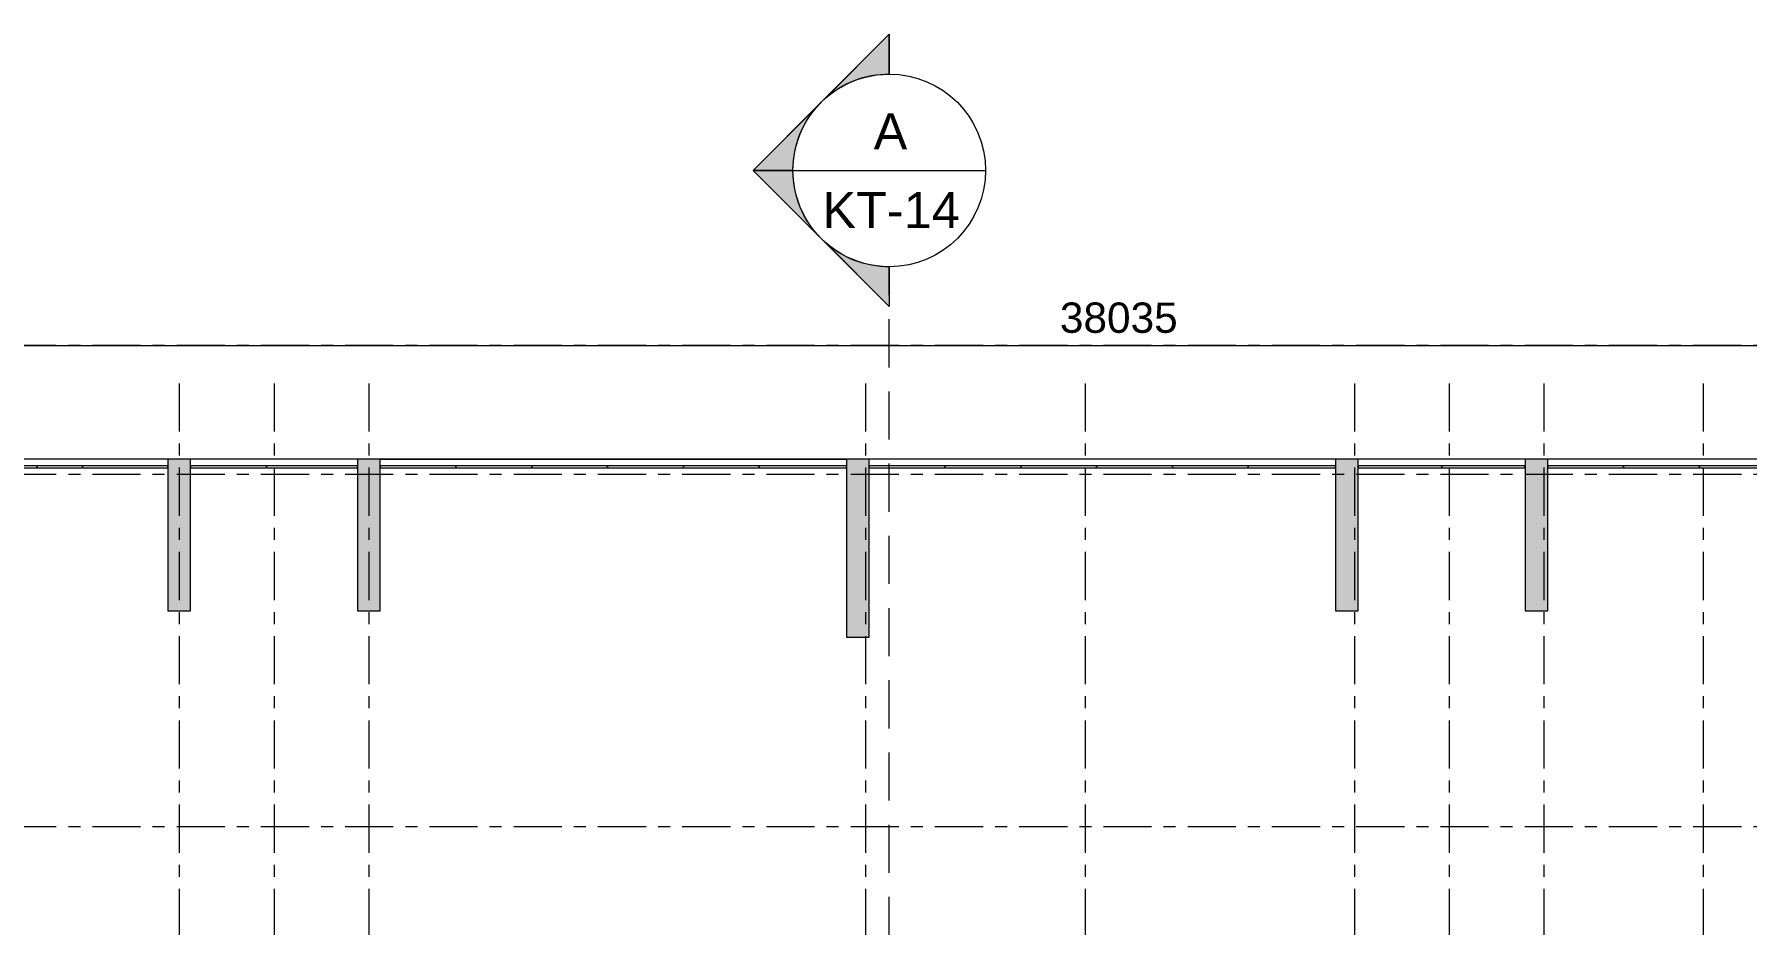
# Model space of a CAD drawing. Header units: millimetres. Extents: x -20201 to 105152, y -11216 to 48206.
# Drawn here: x 6038 to 28626, y 36458 to 48206 of the extents above; entities that cross this region are included whole.
import ezdxf

# ---------------------------------------------------------------- set-up
doc = ezdxf.new("R2010")
doc.units = ezdxf.units.MM
doc.linetypes.add('Grid Line', pattern=[22.225, 12.7, -3.175, 3.175, -3.175])
doc.linetypes.add('HIDDEN2', pattern=[4.7625, 3.175, -1.5875])
for name, color, linetype, lineweight in [('DIM', 1, 'Continuous', 5), ('G-ANNO-SYMB', 111, 'Continuous', 5), ('KI-HIEU-1', 151, 'Continuous', 9), ('KINH', 152, 'Continuous', 5), ('NET CAT', 3, 'Continuous', 5), ('NET CATConcrete', 3, 'Continuous', 5), ('NET-THAY', 2, 'Continuous', 9), ('TRUC', 225, 'Continuous', 5)]:
    doc.layers.add(name, color=color, linetype=linetype, lineweight=lineweight)
doc.styles.add('Arial', font='arial_1.ttf', dxfattribs={"height": 476.25})
doc.styles.add('TA1', font='arial_1.ttf')
doc.dimstyles.new('D_200_KTx2', dxfattribs={"dimtxt": 400, "dimasz": 300, "dimexe": 300, "dimexo": 300, "dimgap": 160, "dimtad": 1, "dimdec": 0, "dimzin": 9, "dimtxsty": 'TA1', "dimblk": 'ARCHTICK', "dimcen": 1, "dimdle": 300, "dimclrd": 256, "dimclre": 256, "dimclrt": 7, "dimadec": 0, "dimazin": 0, "dimtfac": 1, "dimtdec": 0, "dimtix": 1, "dimtmove": 1, "dimatfit": 3, "dimldrblk": 'ARCHTICK', "dimfxl": 0, "dimtolj": 1, "dimtzin": 0, "dimlwd": -1, "dimlwe": -1, "dimarcsym": 0})

# ---------------------------------------------------------------- blocks, each defined once
blk = doc.blocks.new('ALC1807-ASCENT PLAZA-KET CAU 1_rvt-1-MẶT BẰNG TẦNG 1')
at = {"layer": 'NET CAT'}
for points in [[(8101, 40600), (8101, 42600), (7801, 42600), (7801, 40600)], [(10601, 40600), (10601, 42600), (10301, 42600), (10301, 40600)], [(17051, 40250), (17051, 42600), (16751, 42600), (16751, 40250)], [(23501, 40600), (23501, 42600), (23201, 42600), (23201, 40600)], [(26001, 40600), (26001, 42600), (25701, 42600), (25701, 40600)]]:
    blk.add_hatch(color=7, dxfattribs=at).paths.add_polyline_path(points, flags=0)
at = {"layer": 'NET CAT', "color": 90, "lineweight": 13}
for p, q in [((8101, 42600), (7801, 42600)), ((7801, 42600), (7801, 40600)), ((8101, 40600), (8101, 42600)), ((10601, 42600), (10301, 42600)), ((10301, 42600), (10301, 40600)), ((10601, 40600), (10601, 42600)), ((17051, 42600), (16751, 42600)), ((16751, 42600), (16751, 40250)), ((17051, 40250), (17051, 42600)), ((23501, 42600), (23201, 42600)), ((23201, 42600), (23201, 40600)), ((23501, 40600), (23501, 42600)), ((25701, 42600), (25701, 40600)), ((26001, 42600), (25701, 42600)), ((26001, 40600), (26001, 42600)), ((7801, 40600), (8101, 40600)), ((10301, 40600), (10601, 40600)), ((23201, 40600), (23501, 40600)), ((25701, 40600), (26001, 40600)), ((16751, 40250), (17051, 40250))]:
    blk.add_line(p, q, dxfattribs=at)
blk = doc.blocks.new('System Panel - Glazed-394770-MẶT BẰNG TẦNG 2')
at = {"layer": 'KINH', "lineweight": 9}
for p, q in [((500, 13), (-500, 13)), ((-500, 13), (-500, -13)), ((500, -13), (500, 13)), ((-500, -13), (500, -13))]:
    blk.add_line(p, q, dxfattribs=at)
blk = doc.blocks.new('_ARCHTICK')
at = {"color": 0, "linetype": 'ByBlock', "const_width": 0.15}
blk.add_lwpolyline([(-0.5, -0.5), (0.5, 0.5)], dxfattribs=at)
blk = doc.blocks.new('*D124')
at = {"layer": 'Defpoints', "color": 0, "transparency": 16777216}
for p in [(39360, 44100), (1326, 42600), (39360, 42600)]:
    blk.add_point(p, dxfattribs=at)
at = {"layer": 'DIM', "transparency": 16777216}
for p, q in [((1326, 42900), (1326, 44400)), ((39360, 42900), (39360, 44400)), ((1026, 44100), (39660, 44100))]:
    blk.add_line(p, q, dxfattribs=at)
at = {"layer": 'DIM', "transparency": 16777216, "xscale": 300, "yscale": 300, "zscale": 300, "rotation": 180}
blk.add_blockref('_ARCHTICK', (1326, 44100), dxfattribs=at)
at = {"layer": 'DIM', "transparency": 16777216, "xscale": 300, "yscale": 300, "zscale": 300}
blk.add_blockref('_ARCHTICK', (39360, 44100), dxfattribs=at)
at = {"layer": 'DIM', "color": 7, "transparency": 16777216, "insert": (20343, 44464), "char_height": 400, "attachment_point": 5, "style": 'TA1'}
blk.add_mtext('\\A1;38035', dxfattribs=at)
blk = doc.blocks.new('Section - Section Head - Filled-317961-MẶT BẰNG TẦNG 1')
at = {"layer": 'G-ANNO-SYMB'}
h = blk.add_hatch(color=256, dxfattribs=at)
edge = h.paths.add_edge_path(flags=0)
edge.add_line((-10.84, 4.49), (-6.35, 8.98))
edge.add_line((-6.35, 8.98), (-6.35, 6.35))
edge.add_arc((-6.35, 0), 6.35, 90, 135)
h = blk.add_hatch(color=256, dxfattribs=at)
edge = h.paths.add_edge_path(flags=0)
edge.add_arc((-6.35, 0), 6.35, 45, 90)
edge.add_line((-6.35, 6.35), (-6.35, 8.98))
edge.add_line((-6.35, 8.98), (-1.86, 4.49))
h = blk.add_hatch(color=256, dxfattribs=at)
edge = h.paths.add_edge_path(flags=0)
edge.add_arc((-6.35, 0), 6.36, 137.9216, 180)
edge.add_line((-12.71, 0), (-15.33, 0))
edge.add_line((-15.33, 0), (-11.07, 4.26))
h = blk.add_hatch(color=256, dxfattribs=at)
edge = h.paths.add_edge_path(flags=0)
edge.add_line((-1.63, 4.26), (2.63, 0))
edge.add_line((2.63, 0), (0.01, 0))
edge.add_arc((-6.35, 0), 6.36, 0, 42.0784)
for p, q in [((-6.35, 8.98), (-15.33, 0)), ((-6.35, 8.98), (-10.84, 4.49)), ((-6.35, 8.98), (2.63, 0)), ((-6.35, 6.35), (-6.35, 8.98)), ((-1.86, 4.49), (-6.35, 8.98)), ((-6.35, 8.98), (-6.35, 6.35)), ((-11.07, 4.26), (-15.33, 0)), ((2.63, 0), (-1.63, 4.26)), ((-15.33, 0), (-12.71, 0)), ((0.01, 0), (2.63, 0)), ((-12.7, 0), (-15.33, 0)), ((0, 0), (2.63, 0))]:
    blk.add_line(p, q, dxfattribs=at)
for radius, start, end in [(6.35, 360, 180), (6.35, 90, 135), (6.35, 45, 90), (6.36, 137.9216, 180), (6.36, 0, 42.0784), (6.35, 180, 360)]:
    blk.add_arc((-6.35, 0), radius, start, end, dxfattribs=at)

msp = doc.modelspace()

# ---------------------------------------------------------------- linework, layer by layer
at = {"layer": 'G-ANNO-SYMB'}
msp.add_line((16045.5, 46409.5), (18585.5, 46409.5), dxfattribs=at)
at = {"layer": 'KI-HIEU-1', "linetype": 'HIDDEN2', "ltscale": 200}
msp.add_line((17315.5, -7623.9), (17315.5, 45139.5), dxfattribs=at)
at = {"layer": 'KINH', "lineweight": 9}
for p, q in [((6675.5, 42512.6), (6075.5, 42512.6)), ((6075.5, 42512.6), (6075.5, 42487.2)), ((6075.5, 42487.2), (6675.5, 42487.2)), ((6675.5, 42487.2), (6675.5, 42512.6)), ((7800.5, 42512.6), (6675.5, 42512.6)), ((6675.5, 42512.6), (6675.5, 42487.2)), ((6675.5, 42487.2), (7800.5, 42487.2)), ((7800.5, 42487.2), (7800.5, 42512.6)), ((10300.4, 42512.6), (9100.4, 42512.6)), ((9100.4, 42512.6), (9100.4, 42487.2)), ((9100.4, 42487.2), (10300.4, 42487.2)), ((10300.4, 42487.2), (10300.4, 42512.6)), ((16750.5, 42512.6), (15600.4, 42512.6)), ((15600.4, 42512.6), (15600.4, 42487.2)), ((15600.4, 42487.2), (16750.5, 42487.2)), ((16750.5, 42487.2), (16750.5, 42512.6)), ((23200.5, 42512.6), (22050.5, 42512.6)), ((22050.5, 42512.6), (22050.5, 42487.2)), ((22050.5, 42487.2), (23200.5, 42487.2)), ((23200.5, 42487.2), (23200.5, 42512.6)), ((24605.4, 42512.6), (23500.5, 42512.6)), ((23500.5, 42512.6), (23500.5, 42487.2)), ((23500.5, 42487.2), (24605.4, 42487.2)), ((24605.4, 42487.2), (24605.4, 42512.6)), ((25700.5, 42512.6), (24605.4, 42512.6)), ((24605.4, 42512.6), (24605.4, 42487.2)), ((24605.4, 42487.2), (25700.5, 42487.2)), ((25700.5, 42487.2), (25700.5, 42512.6))]:
    msp.add_line(p, q, dxfattribs=at)
at = {"layer": 'NET CATConcrete'}
for p, q in [((7800.5, 42599.9), (1675.5, 42599.9)), ((10300.5, 42599.9), (8100.5, 42599.9)), ((10600.5, 42599.9), (16750.5, 42599.9)), ((23200.5, 42599.9), (17050.5, 42599.9)), ((25700.5, 42599.9), (23500.5, 42599.9)), ((32150.5, 42599.9), (26000.5, 42599.9))]:
    msp.add_line(p, q, dxfattribs=at)
at = {"layer": 'NET-THAY', "color": 250}
msp.add_line((39360.5, 42601.1), (1335.5, 42601.1), dxfattribs=at)
at = {"layer": 'TRUC', "linetype": 'Grid Line', "ltscale": 50}
for p, q in [((43000.5, 44099.9), (-11036.3, 44099.9)), ((7950.5, 43599.9), (7950.5, -4500.1)), ((9200.5, 43599.9), (9200.5, -7167.6)), ((10450.5, 43599.9), (10450.5, -4500.1)), ((17000.5, 43599.9), (17000.5, -4500.1)), ((19900.5, 43599.9), (19900.5, -4500.1)), ((23450.5, 43599.9), (23450.5, -4500.1)), ((24700.5, 43599.9), (24700.5, -7167.6)), ((25950.5, 43599.9), (25950.5, -4500.1)), ((28050.5, 43599.9), (28050.5, -7167.6)), ((43000.5, 42599.9), (-11036.3, 42599.9)), ((43000.5, 42399.9), (-14407, 42399.9)), ((43000.5, 37749.9), (-12092.4, 37749.9))]:
    msp.add_line(p, q, dxfattribs=at)

# ---------------------------------------------------------------- block references
at = {"lineweight": 5}
msp.add_blockref('ALC1807-ASCENT PLAZA-KET CAU 1_rvt-1-MẶT BẰNG TẦNG 1', (0, 0), dxfattribs=at)
at = {"color": 10, "lineweight": 15}
for p in [(11100.4, 42499.9), (12100.4, 42499.9), (13100.4, 42499.9), (14100.4, 42499.9), (18550.5, 42499.9), (19550.5, 42499.9), (20550.5, 42499.9), (21550.5, 42499.9), (28500.5, 42499.9)]:
    msp.add_blockref('System Panel - Glazed-394770-MẶT BẰNG TẦNG 2', p, dxfattribs=at)
at = {"layer": 'G-ANNO-SYMB', "extrusion": (0, 0, -1), "xscale": 199.9999999999999, "yscale": 199.9999999999999, "zscale": 199.9999999999999, "rotation": 270.0000000000002}
msp.add_blockref('Section - Section Head - Filled-317961-MẶT BẰNG TẦNG 1', (-17315.5, 45139.5), dxfattribs=at)
at = {"layer": 'KINH', "lineweight": 9}
for p in [(5575.5, 42499.9), (8600.4, 42499.9), (15100.4, 42499.9), (17550.5, 42499.9), (26500.5, 42499.9), (27500.5, 42499.9)]:
    msp.add_blockref('System Panel - Glazed-394770-MẶT BẰNG TẦNG 2', p, dxfattribs=at)

# ---------------------------------------------------------------- texts
at = {"layer": 'G-ANNO-SYMB', "attachment_point": 2, "line_spacing_factor": 0.941778, "style": 'Arial'}
for s, insert, char_height, width in [('A', (17331.8, 47162.7), 476.2, 443.133), ('KT-14', (17339.8, 46123.7), 476.25, 2240.682)]:
    msp.add_mtext(s, dxfattribs=dict(at, insert=insert, char_height=char_height, width=width))

# ---------------------------------------------------------------- dimensions: what is measured, and where the dimension line sits
at = {"layer": 'DIM'}
dim = msp.add_linear_dim(base=(39360.5, 44099.9), p1=(1325.5, 42599.9), p2=(39360.5, 42599.9), dimstyle='D_200_KTx2', dxfattribs=at)
dim.commit()
dim.dimension.update_dxf_attribs({"geometry": '*D124', "text_midpoint": (20343, 44464.3)})

doc.saveas('drawing.dxf')
